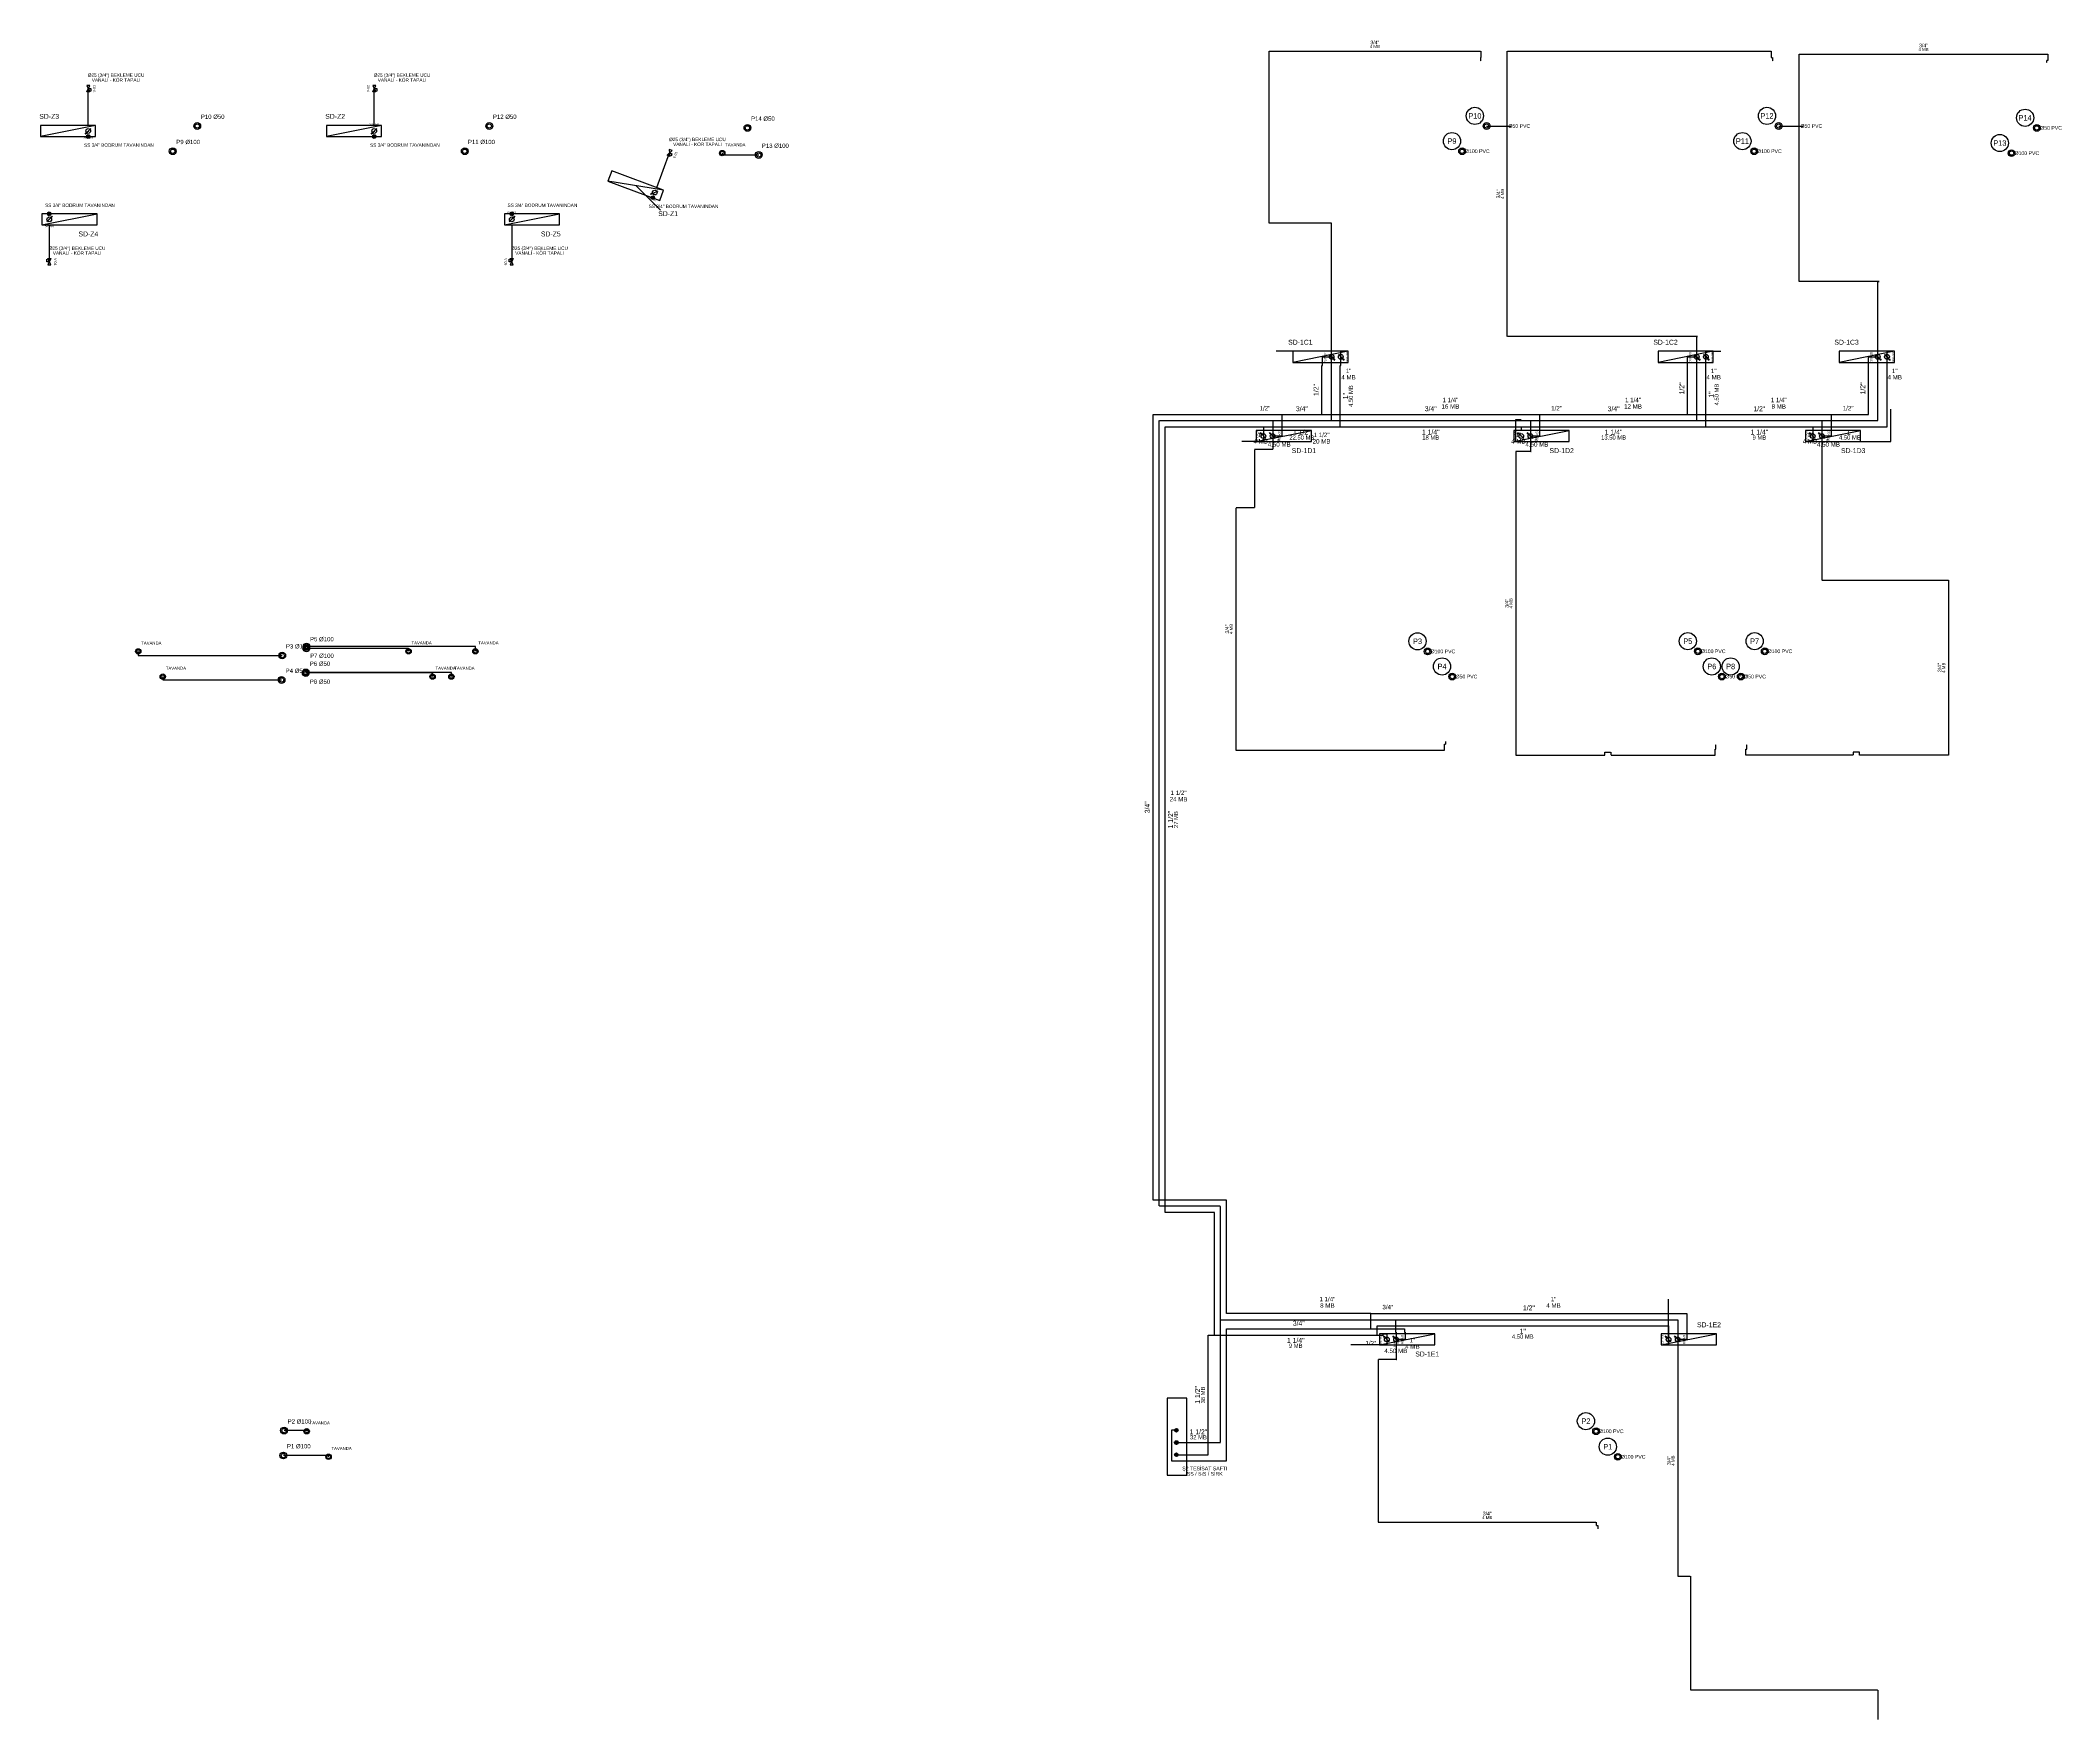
# Model space of a CAD drawing. Header units: centimetres. Extents: x 247996 to 314900, y -468471 to -440326.
# Drawn here: x 253159 to 256449, y -446312 to -443575 of the extents above; entities that cross this region are included whole.
import ezdxf
from ezdxf.enums import TextEntityAlignment as Align

# ---------------------------------------------------------------- set-up
doc = ezdxf.new("R2010")
doc.units = ezdxf.units.CM
doc.linetypes.add('0', pattern=[500, 500])
doc.linetypes.add('BASMA HATTI', pattern=[0.375, 0.25, -0.125])
for name, color, linetype in [('SCOTT-MTY-PISSU-BORU', 6, 'PIS'), ('SCOTT-MTY-PISSU-KOLON', 211, 'Continuous'), ('SCOTT-MTY-PISSU-KOLONNO', 211, 'Continuous'), ('SCOTT-MTY-SAYAC', 3, 'Continuous'), ('SCOTT-MTY-SIRKULASYON-BORU', 31, 'Continuous'), ('SCOTT-MTY-TES-NOT', 1, 'Continuous'), ('SCOTT-MTY-TES-SAFT', 8, 'Continuous'), ('SCOTT-MTY-VANA', 1, 'Continuous')]:
    doc.layers.add(name, color=color, linetype=linetype)
for name, color, linetype, lineweight in [('SCOTT-MTY-PISSU-CAP', 211, 'CONTINUOUS', 30), ('SCOTT-MTY-SICAKSU-BORU', 1, 'BASMA HATTI', 30), ('SCOTT-MTY-SOGUKSU-BORU', 5, '0', 30), ('SCOTT-MTY-TEMIZSU-CAP', 101, 'CONTINUOUS', 30)]:
    doc.layers.add(name, color=color, linetype=linetype, lineweight=lineweight)
doc.styles.add('ROTAS', font='arial.ttf')
doc.linetypes.add('PIS', pattern='A,2.5,-0.09,[")",Standard,S=0.1,R=0,X=0,Y=-0.05],-0.035', length=2.625)

# ---------------------------------------------------------------- blocks, each defined once
blk = doc.blocks.new('T-KOLON-T')
blk.add_hatch(color=7).paths.add_polyline_path([(3, 0), (2.8, 1.1), (2.1, 2.1), (1.1, 2.8), (0, 3), (-1.1, 2.8), (-2.1, 2.1), (-2.8, 1.1), (-3, 0), (-2.8, -1.1), (-2.1, -2.1), (-1.1, -2.8), (0, -3), (1.1, -2.8), (2.1, -2.1), (2.8, -1.1)])
blk.add_circle((0, 0), 3)
blk = doc.blocks.new('T-DOLAP')
blk.add_line((-45, -9), (45, 9))
blk.add_lwpolyline([(-45, -9), (45, -9), (45, 9), (-45, 9)], close=True)
blk = doc.blocks.new('MTY-SU SAYACI')
at = {"layer": 'SCOTT-MTY-VANA'}
blk.add_hatch(color=256, dxfattribs=at).paths.add_polyline_path([(9.8, 9.8), (5.6, 7), (7, 5.6)])
for p, q in [((-7.3, -7.3), (6.3, 6.3)), ((5.6, 7), (9.8, 9.8)), ((7, 5.6), (5.6, 7)), ((7, 5.6), (9.8, 9.8))]:
    blk.add_line(p, q, dxfattribs=at)
blk.add_circle((0, 0), 7, dxfattribs=at)
blk.add_attdef('CAP', (-2.3, -1.2), '', height=2.5, rotation=45, dxfattribs=at)
blk = doc.blocks.new('T-KOLON-P')
for radius in [5.5, 3.5]:
    blk.add_circle((0, 0), radius)
blk = doc.blocks.new('MTY-KURESEL VANA')
at = {"layer": 'SCOTT-MTY-VANA'}
for p, q in [((0, 0), (0, 8)), ((0, 8), (8, 8))]:
    blk.add_line(p, q, dxfattribs=at)
blk.add_lwpolyline([(-10, 5), (-10, -5), (10, 5), (10, -5), (-10, 5)], dxfattribs=at)
blk.add_attdef('CAP', (-1.1, -2.7), '', height=2.5, dxfattribs=at)

msp = doc.modelspace()

# ---------------------------------------------------------------- linework, layer by layer
at = {"layer": 'SCOTT-MTY-PISSU-BORU'}
for points in [[(254270, -443759.1), (254270, -443762.1), (254329.5, -443762.1)], [(253318.5, -444571), (253318.5, -444577.7), (253553.1, -444577.7)], [(253758.9, -444570.8), (253758.9, -444566), (253592.5, -444566)], [(253867.8, -444570.8), (253867.8, -444562.9), (253592.6, -444562.9)], [(253358.5, -444612), (253358.5, -444617.5), (253552, -444617.5)], [(253828.7, -444612), (253828.7, -444605.2), (253591.4, -444605.2)], [(253798, -444612), (253798, -444606.1), (253591.4, -444606.1)], [(253592.9, -445841.7), (253592.9, -445840.6), (253556, -445840.6)], [(253628.5, -445883.3), (253628.5, -445881.2), (253554.9, -445881.2)]]:
    msp.add_lwpolyline(points, dxfattribs=at)
at = {"layer": 'SCOTT-MTY-PISSU-CAP'}
for p, q in [((255515.6, -443714.9), (255555.6, -443714.9)), ((255991.5, -443714.9), (256031.5, -443714.9))]:
    msp.add_line(p, q, dxfattribs=at)
at = {"layer": 'SCOTT-MTY-PISSU-KOLONNO'}
for centre in [(255496.5, -443698.4), (255972.4, -443698.4), (256393, -443701.5), (255459.1, -443739.5), (255932.4, -443739.5), (256351.9, -443742.6), (255403, -444554.5), (255843.4, -444554.3), (255952.3, -444554.3), (255443, -444595.5), (255882.5, -444595.5), (255913.2, -444595.5), (255677.4, -445825.2), (255713, -445866.8)]:
    msp.add_circle(centre, 14, dxfattribs=at)
at = {"layer": 'SCOTT-MTY-SAYAC'}
msp.add_line((254129.2, -443811.9), (254169.2, -443851.9), dxfattribs=at)
at = {"layer": 'SCOTT-MTY-SICAKSU-BORU'}
for points in [[(255263, -444082), (255263, -443873), (255161, -443873), (255161, -443593), (255506, -443593), (255506, -443603), (255505.5, -443603), (255505.5, -443609.1)], [(255858, -444082), (255858, -444058), (255859, -444058), (255549, -444058), (255549, -443593), (255979, -443593), (255979, -443603), (255981.4, -443603), (255981.4, -443609.1)], [(256153, -444082), (256153, -443968), (256155, -443968), (256025, -443968), (256025, -443598), (256430, -443598), (256430, -443608), (256427.7, -443608), (256427.7, -443612.2)], [(255263, -444100), (255263, -444082)], [(255858, -444100), (255858, -444082)], [(256153, -444100), (256153, -444082)], [(255263, -444195), (255263, -444100)], [(255858, -444195), (255858, -444100)], [(256062, -444195), (256153, -444195), (256153, -444100)], [(255082, -445660), (255082, -445475), (254982, -445475), (254982, -444195), (255167, -444195)], [(255167, -444195), (255263, -444195)], [(255167, -444195), (255167, -444211)], [(255167, -444211), (255167, -444229)], [(255263, -444195), (255587, -444195)], [(255587, -444195), (255858, -444195)], [(255587, -444195), (255587, -444211)], [(255587, -444211), (255587, -444229)], [(255858, -444195), (256062, -444195)], [(256062, -444195), (256062, -444211)], [(256062, -444211), (256062, -444229)], [(255167, -444229), (255167, -444242), (255167.1, -444242), (255137.1, -444242), (255137.1, -444337), (255107.1, -444337), (255107.1, -444732), (255447.1, -444732), (255447.1, -444722), (255449.4, -444722), (255449.4, -444717.8)], [(255587, -444229), (255587, -444245), (255588, -444245), (255563, -444245), (255563, -444740), (255708, -444740), (255708, -444735), (255718, -444735), (255718, -444740), (255888, -444740), (255888, -444730), (255888.9, -444730), (255888.9, -444722.8)], [(256062, -444229), (256062, -444455), (256268, -444455), (256268, -444740), (256123, -444740), (256123, -444735), (256113, -444735), (256113, -444740), (255938, -444740), (255938, -444730), (255939.8, -444730), (255939.8, -444722.8)], [(255010, -445860), (255082, -445860), (255082, -445660)], [(255082, -445660), (255367, -445660)], [(255367, -445660), (255827, -445660), (255827, -445683)], [(255367, -445660), (255367, -445680), (255368, -445680), (255368, -445683)], [(255368, -445683), (255368, -445701)], [(255827, -445683), (255827, -445701)], [(255368, -445701), (255368, -445725), (255369.1, -445725), (255339.1, -445725), (255339.1, -445990), (255694.1, -445990), (255694.1, -445995), (255696.6, -445995), (255696.6, -446000.4)], [(255827, -445701), (255827, -446078), (255848, -446078), (255848, -446263), (256153, -446263), (256153, -446308), (256152.8, -446308), (256152.8, -446311.5)]]:
    msp.add_lwpolyline(points, dxfattribs=at)
at = {"layer": 'SCOTT-MTY-SIRKULASYON-BORU'}
for points in [[(255247, -444185), (255247, -444105), (255248, -444105), (255248, -444100)], [(255248, -444100), (255248, -444091), (255263, -444091)], [(255843, -444100), (255843, -444091), (255858, -444091)], [(255843, -444185), (255843, -444100)], [(256077, -444185), (256138, -444185), (256138, -444100)], [(256138, -444100), (256138, -444091), (256153, -444091)], [(255327, -445650), (255092, -445650), (255092, -445465), (254972, -445465), (254972, -444185), (255182, -444185)], [(255182, -444185), (255247, -444185)], [(255182, -444185), (255182, -444211)], [(255247, -444185), (255602, -444185)], [(255602, -444185), (255843, -444185)], [(255602, -444185), (255602, -444211)], [(255843, -444185), (256077, -444185)], [(256077, -444185), (256077, -444211)], [(255182, -444211), (255182, -444220), (255167, -444220)], [(255602, -444211), (255602, -444220), (255587, -444220)], [(256077, -444211), (256077, -444220), (256062, -444220)], [(255327, -445675), (255327, -445650)], [(255327, -445650), (255842, -445650), (255842, -445683)], [(255010, -445840), (255002, -445840), (255002, -445890), (255092, -445890), (255092, -445675), (255327, -445675)], [(255327, -445675), (255382, -445675), (255382, -445680), (255383, -445680), (255383, -445683)], [(255383, -445683), (255383, -445692), (255368, -445692)], [(255842, -445683), (255842, -445692), (255827, -445692)]]:
    msp.add_lwpolyline(points, dxfattribs=at)
at = {"layer": 'SCOTT-MTY-SOGUKSU-BORU'}
for points in [[(253237, -443714), (253237, -443654)], [(253703, -443714), (253703, -443654)], [(254163.3, -443815), (254184.3, -443758.8)], [(253173.5, -443876), (253173.5, -443936)], [(253927, -443876), (253927, -443936)], [(255278, -444082), (255172.7, -444082)], [(255278, -444100), (255278, -444082)], [(255873, -444100), (255873, -444082)], [(255873, -444082), (255897.3, -444082)], [(256168, -444082), (256098, -444082)], [(256168, -444100), (256168, -444082)], [(255277, -444205), (255277, -444105), (255278, -444105), (255278, -444100)], [(255873, -444205), (255873, -444100)], [(256047, -444205), (256168, -444205), (256168, -444100)], [(256047, -444229), (256038, -444229), (256174, -444229), (256174, -444176)], [(255072, -445685), (255072, -445485), (254992, -445485), (254992, -444205), (255152, -444205)], [(255152, -444205), (255277, -444205)], [(255152, -444205), (255152, -444211)], [(255152, -444211), (255152, -444229)], [(255277, -444205), (255572, -444205)], [(255572, -444229), (255563, -444229), (255563, -444193), (255572, -444193)], [(255572, -444205), (255873, -444205)], [(255572, -444205), (255572, -444211)], [(255873, -444205), (256047, -444205)], [(256047, -444205), (256047, -444211)], [(256047, -444211), (256047, -444229)], [(255152, -444229), (255116.5, -444229)], [(255812, -445701), (255812, -445626.3)], [(255010, -445880), (255062, -445880), (255062, -445685), (255072, -445685)], [(255072, -445685), (255337, -445685)], [(255337, -445685), (255337, -445670), (255812, -445670), (255812, -445683)], [(255337, -445685), (255347, -445685), (255347, -445683), (255353, -445683)], [(255353, -445683), (255353, -445701)], [(255812, -445683), (255812, -445701)], [(255353, -445701), (255294.5, -445701)]]:
    msp.add_lwpolyline(points, dxfattribs=at)
at = {"layer": 'SCOTT-MTY-TES-SAFT'}
msp.add_lwpolyline([(254995, -445913), (255027, -445913), (255027, -445788), (254995, -445788)], close=True, dxfattribs=at)

# ---------------------------------------------------------------- block references
at = {"layer": 'SCOTT-MTY-PISSU-KOLON'}
for p in [(253414.6, -443714.9), (253890.5, -443714.9), (254311.1, -443718), (255515.6, -443714.9), (255991.5, -443714.9), (256412.1, -443718), (253374.6, -443756), (253850.5, -443756), (254329.5, -443762.1), (255475.6, -443756), (255951.5, -443756), (256371, -443759.1), (253553.1, -444577.7), (253592.5, -444566), (253592.6, -444562.9), (255419.5, -444571), (255859.9, -444570.8), (255968.8, -444570.8), (253552, -444617.5), (253591.4, -444605.2), (253591.4, -444606.1), (255459.5, -444612), (255899, -444612), (255929.7, -444612), (253556, -445840.6), (255693.9, -445841.7), (253554.9, -445881.2), (255729.5, -445883.3)]:
    msp.add_blockref('T-KOLON-P', p, dxfattribs=at)
at = {"layer": 'SCOTT-MTY-PISSU-KOLON', "xscale": 0.8, "yscale": 0.8}
for p in [(254270, -443759.1), (253318.5, -444571), (253758.9, -444570.8), (253867.8, -444570.8), (253358.5, -444612), (253798, -444612), (253828.7, -444612), (253592.9, -445841.7), (253628.5, -445883.3)]:
    msp.add_blockref('T-KOLON-P', p, dxfattribs=at)
at = {"layer": 'SCOTT-MTY-SAYAC'}
for p, rotation in [((253204, -443723), 180), ((253670, -443723), 180), ((254129.2, -443811.9), 159.4909442008655), ((255245, -444091), 180), ((255840, -444091), 180), ((256135, -444091), 180)]:
    msp.add_blockref('T-DOLAP', p, dxfattribs=dict(at, rotation=rotation))
ref = msp.add_blockref('MTY-SU SAYACI', (253237, -443723), dxfattribs=dict(at, xscale=0.55, yscale=0.55, rotation=180))
ref.add_attrib('CAP', 'DN20', (253238.3, -443722.4), dxfattribs={"height": 1.38, "rotation": 225})
ref = msp.add_blockref('MTY-SU SAYACI', (253703, -443723), dxfattribs=dict(at, xscale=0.55, yscale=0.55, rotation=180))
ref.add_attrib('CAP', 'DN20', (253704.3, -443722.4), dxfattribs={"height": 1.38, "rotation": 225})
ref = msp.add_blockref('MTY-SU SAYACI', (254160.1, -443823.4), dxfattribs=dict(at, xscale=0.55, yscale=0.55, rotation=159.4909442008655))
ref.add_attrib('CAP', 'DN20', (254161.5, -443823.3), dxfattribs={"height": 1.38, "rotation": 204.4909})
for p in [(253206.5, -443867), (253960, -443867), (255185, -444220), (255605, -444220), (256080, -444220), (255386, -445692), (255845, -445692)]:
    msp.add_blockref('T-DOLAP', p, dxfattribs=at)
ref = msp.add_blockref('MTY-SU SAYACI', (253173.5, -443867), dxfattribs=dict(at, xscale=0.55, yscale=0.55))
ref.add_attrib('CAP', 'DN20', (253172.2, -443867.6), dxfattribs={"height": 1.38, "rotation": 45})
ref = msp.add_blockref('MTY-SU SAYACI', (253927, -443867), dxfattribs=dict(at, xscale=0.55, yscale=0.55))
ref.add_attrib('CAP', 'DN20', (253925.7, -443867.6), dxfattribs={"height": 1.38, "rotation": 45})
ref = msp.add_blockref('MTY-SU SAYACI', (255263, -444091), dxfattribs=dict(at, xscale=0.55, yscale=0.55, rotation=270))
ref.add_attrib('CAP', 'DN20', (255262.4, -444089.7), dxfattribs={"height": 1.38, "rotation": 315})
ref = msp.add_blockref('MTY-SU SAYACI', (255278, -444091), dxfattribs=dict(at, xscale=0.55, yscale=0.55, rotation=270))
ref.add_attrib('CAP', 'DN20', (255277.4, -444089.7), dxfattribs={"height": 1.38, "rotation": 315})
ref = msp.add_blockref('MTY-SU SAYACI', (255858, -444091), dxfattribs=dict(at, xscale=0.55, yscale=0.55, rotation=270))
ref.add_attrib('CAP', 'DN20', (255857.4, -444089.7), dxfattribs={"height": 1.38, "rotation": 315})
ref = msp.add_blockref('MTY-SU SAYACI', (255873, -444091), dxfattribs=dict(at, xscale=0.55, yscale=0.55, rotation=270))
ref.add_attrib('CAP', 'DN20', (255872.4, -444089.7), dxfattribs={"height": 1.38, "rotation": 315})
ref = msp.add_blockref('MTY-SU SAYACI', (256153, -444091), dxfattribs=dict(at, xscale=0.55, yscale=0.55, rotation=270))
ref.add_attrib('CAP', 'DN20', (256152.4, -444089.7), dxfattribs={"height": 1.38, "rotation": 315})
ref = msp.add_blockref('MTY-SU SAYACI', (256168, -444091), dxfattribs=dict(at, xscale=0.55, yscale=0.55, rotation=270))
ref.add_attrib('CAP', 'DN20', (256167.4, -444089.7), dxfattribs={"height": 1.38, "rotation": 315})
ref = msp.add_blockref('MTY-SU SAYACI', (255152, -444220), dxfattribs=dict(at, xscale=0.55, yscale=0.55, rotation=90))
ref.add_attrib('CAP', 'DN20', (255152.6, -444221.3), dxfattribs={"height": 1.38, "rotation": 135})
ref = msp.add_blockref('MTY-SU SAYACI', (255167, -444220), dxfattribs=dict(at, xscale=0.55, yscale=0.55, rotation=90))
ref.add_attrib('CAP', 'DN20', (255167.6, -444221.3), dxfattribs={"height": 1.38, "rotation": 135})
ref = msp.add_blockref('MTY-SU SAYACI', (255572, -444220), dxfattribs=dict(at, xscale=0.55, yscale=0.55, rotation=90))
ref.add_attrib('CAP', 'DN20', (255572.6, -444221.3), dxfattribs={"height": 1.38, "rotation": 135})
ref = msp.add_blockref('MTY-SU SAYACI', (255587, -444220), dxfattribs=dict(at, xscale=0.55, yscale=0.55, rotation=90))
ref.add_attrib('CAP', 'DN20', (255587.6, -444221.3), dxfattribs={"height": 1.38, "rotation": 135})
ref = msp.add_blockref('MTY-SU SAYACI', (256047, -444220), dxfattribs=dict(at, xscale=0.55, yscale=0.55, rotation=90))
ref.add_attrib('CAP', 'DN20', (256047.6, -444221.3), dxfattribs={"height": 1.38, "rotation": 135})
ref = msp.add_blockref('MTY-SU SAYACI', (256062, -444220), dxfattribs=dict(at, xscale=0.55, yscale=0.55, rotation=90))
ref.add_attrib('CAP', 'DN20', (256062.6, -444221.3), dxfattribs={"height": 1.38, "rotation": 135})
ref = msp.add_blockref('MTY-SU SAYACI', (255353, -445692), dxfattribs=dict(at, xscale=0.55, yscale=0.55, rotation=90))
ref.add_attrib('CAP', 'DN20', (255353.6, -445693.3), dxfattribs={"height": 1.38, "rotation": 135})
ref = msp.add_blockref('MTY-SU SAYACI', (255368, -445692), dxfattribs=dict(at, xscale=0.55, yscale=0.55, rotation=90))
ref.add_attrib('CAP', 'DN20', (255368.6, -445693.3), dxfattribs={"height": 1.38, "rotation": 135})
ref = msp.add_blockref('MTY-SU SAYACI', (255812, -445692), dxfattribs=dict(at, xscale=0.55, yscale=0.55, rotation=90))
ref.add_attrib('CAP', 'DN20', (255812.6, -445693.3), dxfattribs={"height": 1.38, "rotation": 135})
ref = msp.add_blockref('MTY-SU SAYACI', (255827, -445692), dxfattribs=dict(at, xscale=0.55, yscale=0.55, rotation=90))
ref.add_attrib('CAP', 'DN20', (255827.6, -445693.3), dxfattribs={"height": 1.38, "rotation": 135})
at = {"layer": 'SCOTT-MTY-SICAKSU-BORU'}
msp.add_blockref('T-KOLON-T', (255010, -445860), dxfattribs=at)
at = {"layer": 'SCOTT-MTY-SIRKULASYON-BORU'}
msp.add_blockref('T-KOLON-T', (255010, -445840), dxfattribs=at)
at = {"layer": 'SCOTT-MTY-SOGUKSU-BORU'}
for p in [(253237, -443732), (253703, -443732), (253173.5, -443858), (253927, -443858), (254156.9, -443831.9), (255010, -445880)]:
    msp.add_blockref('T-KOLON-T', p, dxfattribs=at)
at = {"layer": 'SCOTT-MTY-VANA', "xscale": 0.5, "yscale": 0.5}
for p, rotation in [((253237, -443654), 270), ((253703, -443654), 270), ((254184.3, -443758.8), 249.4909442008655), ((253173.5, -443936), 90), ((253927, -443936), 90)]:
    msp.add_blockref('MTY-KURESEL VANA', p, dxfattribs=dict(at, rotation=rotation)).add_auto_attribs({'CAP': 'DN20'})

# ---------------------------------------------------------------- texts
at = {"layer": 'SCOTT-MTY-PISSU-CAP', "style": 'ROTAS', "width": 0.8}
for s, height, p in [('Ø50 PVC', 6, (255568.9, -443714.9)), ('Ø50 PVC', 6, (256044.8, -443714.9)), ('Ø50 PVC', 6, (256435.4, -443718)), ('TAVANDA', 5, (254291.3, -443745.5)), ('Ø100 PVC', 6, (255500.5, -443756)), ('Ø100 PVC', 6, (255976.4, -443756)), ('Ø100 PVC', 6, (256395.9, -443759.1)), ('TAVANDA', 5, (253339.8, -444557.4)), ('TAVANDA', 5, (253780.2, -444557.2)), ('TAVANDA', 5, (253889.1, -444557.2)), ('Ø100 PVC', 6, (255444.4, -444571)), ('Ø100 PVC', 6, (255884.8, -444570.8)), ('Ø100 PVC', 6, (255993.7, -444570.8)), ('TAVANDA', 5, (253379.8, -444598.4)), ('TAVANDA', 5, (253819.3, -444598.4)), ('TAVANDA', 5, (253850, -444598.4)), ('Ø50 PVC', 6, (255482.8, -444612)), ('Ø50 PVC', 6, (255922.3, -444612)), ('Ø50 PVC', 6, (255953, -444612)), ('TAVANDA', 5, (253614.2, -445828.1)), ('Ø100 PVC', 6, (255718.8, -445841.7)), ('TAVANDA', 5, (253649.8, -445869.7)), ('Ø100 PVC', 6, (255754.4, -445883.3))]:
    msp.add_text(s, height=height, dxfattribs=at).set_placement(p, align=Align.MIDDLE_CENTER)
at = {"layer": 'SCOTT-MTY-PISSU-KOLONNO', "style": 'ROTAS', "width": 0.8}
for s, height, p in [('P10 Ø50', 7, (253439.8, -443699.8)), ('P12 Ø50', 7, (253915.7, -443699.8)), ('P14 Ø50', 7, (254336.3, -443702.9)), ('P10', 9, (255496.5, -443698.4)), ('P12', 9, (255972.4, -443698.4)), ('P14', 9, (256393, -443701.5)), ('P9 Ø100', 7, (253399.8, -443740.9)), ('P11 Ø100', 7, (253877.7, -443740.9)), ('P13 Ø100', 7, (254356.6, -443747)), ('P9', 9, (255459.1, -443739.5)), ('P11', 9, (255932.4, -443739.5)), ('P13', 9, (256351.9, -443742.6)), ('P5 Ø100', 7, (253617.7, -444551)), ('P3 Ø100', 7, (253578.4, -444562.7)), ('P7 Ø100', 7, (253617.8, -444578)), ('P3', 9, (255403, -444554.5)), ('P5', 9, (255843.4, -444554.3)), ('P7', 9, (255952.3, -444554.3)), ('P4 Ø50', 7, (253575.3, -444602.5)), ('P6 Ø50', 7, (253614.6, -444591)), ('P4', 9, (255443, -444595.5)), ('P6', 9, (255882.5, -444595.5)), ('P8', 9, (255913.2, -444595.5)), ('P8 Ø50', 7, (253614.6, -444620.3)), ('P2 Ø100', 7, (253581.2, -445825.6)), ('P2', 9, (255677.4, -445825.2)), ('P1 Ø100', 7, (253580.1, -445866.1)), ('P1', 9, (255713, -445866.8))]:
    msp.add_text(s, height=height, dxfattribs=at).set_placement(p, align=Align.MIDDLE_CENTER)
at = {"layer": 'SCOTT-MTY-SAYAC', "style": 'ROTAS', "width": 0.8}
for s, p in [('SD-Z3', (253173.3, -443699.2)), ('SD-Z2', (253639.3, -443699.2)), ('SD-Z1', (254181.9, -443857.7)), ('SD-Z4', (253237.2, -443890.8)), ('SD-Z5', (253990.7, -443890.8)), ('SD-1C1', (255212.1, -444067.2)), ('SD-1C2', (255807.1, -444067.2)), ('SD-1C3', (256102.1, -444067.2)), ('SD-1D1', (255217.9, -444243.8)), ('SD-1D2', (255637.9, -444243.8)), ('SD-1D3', (256112.9, -444243.8)), ('SD-1E2', (255877.9, -445668.2)), ('SD-1E1', (255418.9, -445715.8))]:
    msp.add_text(s, height=8, dxfattribs=at).set_placement(p, align=Align.MIDDLE_CENTER)
at = {"layer": 'SCOTT-MTY-TEMIZSU-CAP', "style": 'ROTAS', "width": 0.8}
for s, height, p in [('4 MB', 5.1, (255333.5, -443585.3)), ('3/4"', 6, (255333.5, -443578.7)), ('4 MB', 5.1, (256227.5, -443590.3)), ('3/4"', 6, (256227.5, -443583.7)), ('SS 3/4" BODRUM TAVANINDAN', 5.5, (253287, -443746)), ('SS 3/4" BODRUM TAVANINDAN', 5.5, (253753, -443746)), ('SS 3/4" BODRUM TAVANINDAN', 5.5, (253223.5, -443844)), ('SS 3/4" BODRUM TAVANINDAN', 5.5, (253977, -443844)), ('SS 3/4" BODRUM TAVANINDAN', 5.5, (254206.9, -443845.8)), ('1"', 7.2, (255290.6, -444113.8)), ('1"', 7.2, (255885.6, -444113.8)), ('1"', 7.2, (256180.6, -444113.8)), ('4 MB', 7.2, (255290.6, -444124.3)), ('4 MB', 7.2, (255885.6, -444124.3)), ('4 MB', 7.2, (256180.6, -444124.3)), ('1/2"', 7.2, (255154.4, -444174.8)), ('3/4"', 8, (255214.5, -444175.6)), ('3/4"', 8, (255424.5, -444175.6)), ('16 MB', 7.2, (255456.6, -444171.8)), ('1 1/4"', 7.2, (255456.6, -444161.3)), ('1/2"', 7.2, (255629.6, -444174.8)), ('3/4"', 8, (255722.5, -444175.6)), ('12 MB', 7.2, (255754.1, -444171.8)), ('1 1/4"', 7.2, (255754.1, -444161.3)), ('1/2"', 8, (255960, -444175.6)), ('1 1/4"', 7.2, (255991.6, -444161.3)), ('8 MB', 7.2, (255991.6, -444171.8)), ('1/2"', 7.2, (256104.6, -444174.8)), ('1"', 7.2, (255147.4, -444218.2)), ('1 1/2"', 8, (255214.5, -444213.6)), ('1 1/2"', 7.2, (255246.6, -444218.2)), ('1 1/4"', 8, (255424.5, -444213.6)), ('1"', 7.2, (255567.4, -444218.2)), ('1 1/4"', 8, (255722.5, -444213.6)), ('1 1/4"', 8, (255960, -444213.6)), ('1"', 7.2, (256042.4, -444218.2)), ('1"', 8, (256107.5, -444213.6)), ('4 MB', 7.2, (255147.4, -444228.7)), ('4.50 MB', 7.2, (255177.6, -444233.7)), ('1"', 7.2, (255177.6, -444223.2)), ('22.50 MB', 6.8, (255214.5, -444222.4)), ('20 MB', 7.2, (255246.6, -444228.7)), ('18 MB', 6.8, (255424.5, -444222.4)), ('4 MB', 7.2, (255567.4, -444228.7)), ('4.50 MB', 7.2, (255597.6, -444233.7)), ('1"', 7.2, (255597.6, -444223.2)), ('13.50 MB', 6.8, (255722.5, -444222.4)), ('9 MB', 6.8, (255960, -444222.4)), ('4 MB', 7.2, (256042.4, -444228.7)), ('4.50 MB', 7.2, (256072.6, -444233.7)), ('1"', 7.2, (256072.6, -444223.2)), ('4.50 MB', 6.8, (256107.5, -444222.4)), ('24 MB', 7.2, (255013.6, -444811.8)), ('1 1/2"', 7.2, (255013.6, -444801.3)), ('1 1/4"', 7.2, (255256.1, -445626.3)), ('8 MB', 7.2, (255256.1, -445636.8)), ('4 MB', 7.2, (255624.6, -445636.8)), ('1"', 7.2, (255624.6, -445626.3)), ('3/4"', 8, (255209.5, -445665.6)), ('3/4"', 7.2, (255354.6, -445639.3)), ('1/2"', 8, (255584.5, -445640.6)), ('1 1/4"', 8, (255204.5, -445693.6)), ('9 MB', 6.8, (255204.5, -445702.4)), ('1/2"', 7.2, (255326.9, -445698.2)), ('1"', 7.2, (255367.6, -445700.2)), ('1"', 7.2, (255394.6, -445693.2)), ('4.50 MB', 6.8, (255574.5, -445687.4)), ('1"', 8, (255574.5, -445678.6)), ('4.50 MB', 7.2, (255367.6, -445710.7)), ('4 MB', 7.2, (255394.6, -445703.7)), ('1 1/2"', 8, (255046, -445842.6)), ('32 MB', 6.8, (255046, -445851.4)), ('4 MB', 5.1, (255516.6, -445982.3)), ('3/4"', 6, (255516.6, -445975.7))]:
    msp.add_text(s, height=height, dxfattribs=at).set_placement(p, align=Align.MIDDLE_CENTER)
for s, height, p in [('3/4"', 6, (255534.7, -443825.5)), ('4 MB', 5.1, (255541.3, -443825.5)), ('1/2"', 8, (255237.6, -444145)), ('1"', 8, (255285.6, -444155)), ('4.50 MB', 6.8, (255294.4, -444155)), ('1/2"', 8, (255833.6, -444142.5)), ('1"', 8, (255881.6, -444152.5)), ('4.50 MB', 6.8, (255890.4, -444152.5)), ('1/2"', 8, (256128.6, -444142.5)), ('3/4"', 6, (255548.7, -444492.5)), ('4 MB', 5.1, (255555.3, -444492.5)), ('3/4"', 6, (255092.8, -444534.5)), ('4 MB', 5.1, (255099.4, -444534.5)), ('3/4"', 6, (256253.7, -444597.5)), ('4 MB', 5.1, (256260.3, -444597.5)), ('3/4"', 8, (254962.6, -444825)), ('1 1/2"', 8, (255000.6, -444845)), ('27 MB', 6.8, (255009.4, -444845)), ('1 1/2"', 8, (255044.6, -445782.5)), ('36 MB', 6.8, (255053.4, -445782.5)), ('3/4"', 6, (255812.7, -445889.5)), ('4 MB', 5.1, (255819.3, -445889.5))]:
    msp.add_text(s, height=height, rotation=90, dxfattribs=at).set_placement(p, align=Align.MIDDLE_CENTER)
at = {"layer": 'SCOTT-MTY-TES-NOT', "style": 'ROTAS', "width": 0.8}
for s, p in [('Ø25 (3/4") BEKLEME UCU', (253282.4, -443632)), ('VANALI - KÖR TAPALI', (253282.4, -443640)), ('Ø25 (3/4") BEKLEME UCU', (253748.4, -443632)), ('VANALI - KÖR TAPALI', (253748.4, -443640)), ('Ø25 (3/4") BEKLEME UCU', (254229.7, -443736.8)), ('VANALI - KÖR TAPALI', (254229.7, -443744.8)), ('Ø25 (3/4") BEKLEME UCU', (253218.9, -443914)), ('VANALI - KÖR TAPALI', (253218.9, -443922)), ('Ø25 (3/4") BEKLEME UCU', (253972.4, -443914)), ('VANALI - KÖR TAPALI', (253972.4, -443922))]:
    msp.add_text(s, height=5.5, dxfattribs=at).set_placement(p, align=Align.MIDDLE_CENTER)
at = {"layer": 'SCOTT-MTY-TES-SAFT', "style": 'ROTAS', "width": 0.8}
for s, p in [('Ş2 TESİSAT ŞAFTI', (255056.4, -445902.3)), ('SS / SıS / SİRK', (255056.4, -445911))]:
    msp.add_text(s, height=6, dxfattribs=at).set_placement(p, align=Align.MIDDLE_CENTER)
at = {"layer": 'SCOTT-MTY-VANA', "style": 'ROTAS', "width": 0.8}
for s, rotation, p in [('V-03', 90, (253246.9, -443654)), ('V-02', 90, (253693.1, -443654)), ('V-01', 69.4909, (254193.5, -443762.3)), ('SY-57', -20.5091, (254156.4, -443833.4)), ('V-04', -90, (253183.4, -443936)), ('V-05', -90, (253917.1, -443936)), ('SY-14', 90, (255252.4, -444091)), ('SY-13', 90, (255288.6, -444091)), ('SY-16', 90, (255847.4, -444091)), ('SY-15', 90, (255883.6, -444091)), ('SY-18', 90, (256142.4, -444091)), ('SY-17', 90, (256178.6, -444091)), ('SY-19', -90, (255141.4, -444220)), ('SY-20', -90, (255177.6, -444220)), ('SY-21', -90, (255561.4, -444220)), ('SY-22', -90, (255597.6, -444220)), ('SY-23', -90, (256036.4, -444220)), ('SY-24', -90, (256072.6, -444220)), ('SY-25', -90, (255342.4, -445692)), ('SY-26', -90, (255378.6, -445692)), ('SY-27', -90, (255801.4, -445692)), ('SY-28', -90, (255837.6, -445692))]:
    msp.add_text(s, height=4, rotation=rotation, dxfattribs=at).set_placement(p, align=Align.MIDDLE_CENTER)
for s, p in [('SY-58', (253703, -443712.3)), ('SY-59', (253237, -443733.7)), ('SY-61', (253927, -443856.3)), ('SY-60', (253173.5, -443877.7))]:
    msp.add_text(s, height=4, dxfattribs=at).set_placement(p, align=Align.MIDDLE_CENTER)

doc.saveas('drawing.dxf')
